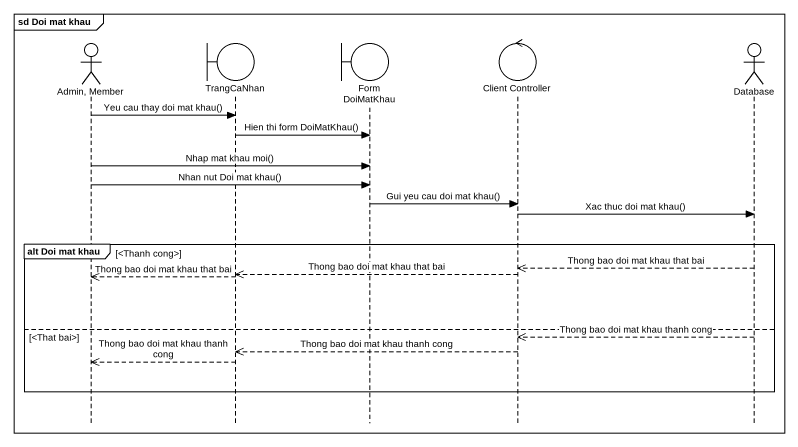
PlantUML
@startuml
mainframe sd Doi mat khau
hide footbox
actor "Admin, Member" as Admin_Member
boundary TrangCaNhan
boundary "Form DoiMatKhau" as Form_DoiMatKhau
control "Client Controller" as Client_Controller
actor "Database" as Database_

Admin_Member -> TrangCaNhan : Yeu cau thay doi mat khau()
TrangCaNhan -> Form_DoiMatKhau : Hien thi form DoiMatKhau()
Admin_Member -> Form_DoiMatKhau : Nhap mat khau moi()
Admin_Member -> Form_DoiMatKhau : Nhan nut Doi mat khau()
Form_DoiMatKhau -> Client_Controller : Gui yeu cau doi mat khau()
Client_Controller -> Database_ : Xac thuc doi mat khau()
group alt Doi mat khau [<Thanh cong>]
  Database_ -->> Client_Controller : Thong bao doi mat khau that bai
  Client_Controller -->> TrangCaNhan : Thong bao doi mat khau that bai
  TrangCaNhan -->> Admin_Member : Thong bao doi mat khau that bai
else <That bai>
  Database_ -->> Client_Controller : Thong bao doi mat khau thanh cong
  Client_Controller -->> TrangCaNhan : Thong bao doi mat khau thanh cong
  TrangCaNhan -->> Admin_Member : Thong bao doi mat khau thanh cong
end
@enduml
